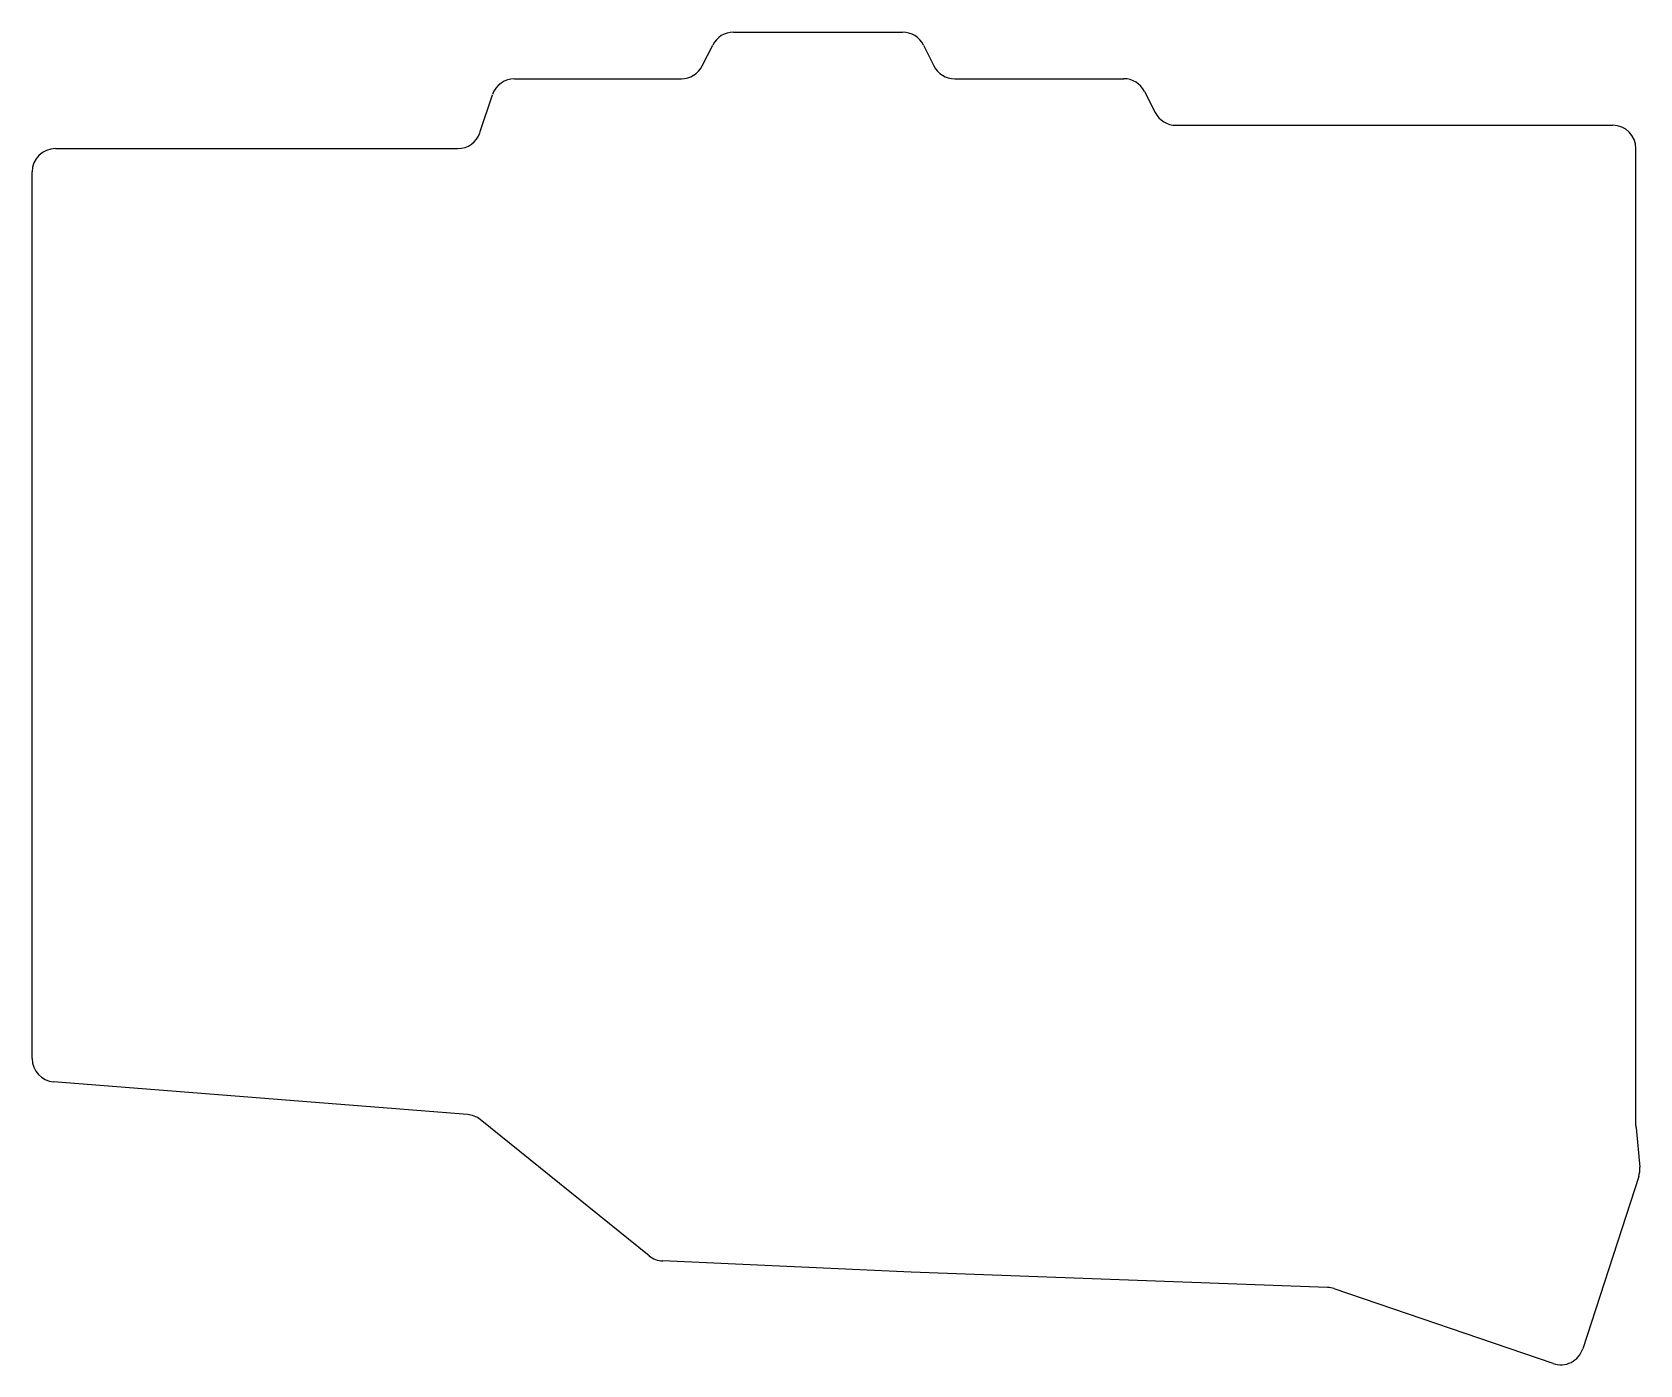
# Model space of a CAD drawing. Header units: millimetres. Extents: x 40 to 178, y -168 to -54.
import ezdxf

# ---------------------------------------------------------------- set-up
doc = ezdxf.new("R2010")
doc.units = ezdxf.units.MM

msp = doc.modelspace()

# ---------------------------------------------------------------- linework, layer by layer
for p, q in [((99.74, -53.5), (114.26, -53.5)), ((97.05, -56.39), (97.95, -54.61)), ((116.05, -54.61), (116.95, -56.39)), ((80.94, -57.5), (95.26, -57.5)), ((118.74, -57.5), (133.26, -57.5)), ((77.96, -62.13), (79.04, -58.87)), ((135.05, -58.61), (135.95, -60.39)), ((137.74, -61.5), (175.25, -61.5)), ((41.5, -63.5), (76.06, -63.5)), ((177.25, -147.41), (177.25, -63.5)), ((39.5, -141.65), (39.5, -65.5)), ((76.88, -146.45), (41.34, -143.65)), ((92.49, -158.59), (77.98, -146.89)), ((177.26, -147.59), (177.57, -150.97)), ((177.49, -151.78), (172.68, -166.57)), ((114.99, -160), (93.65, -159.03)), ((150.75, -161.31), (115.01, -160)), ((170.13, -167.84), (151.33, -161.41))]:
    msp.add_line(p, q)
for centre, start, end in [((99.74, -55.5), 90, 153.4349), ((114.26, -55.5), 26.5651, 90), ((95.26, -55.5), 270, 333.4349), ((118.74, -55.5), 206.5651, 270), ((80.94, -59.5), 90, 161.565), ((133.26, -59.5), 26.5651, 90), ((137.74, -59.5), 206.5651, 270), ((76.06, -61.5), 270, 341.565), ((175.25, -63.5), 0, 90), ((41.5, -65.5), 90, 180), ((41.5, -141.65), 180, 265.486), ((76.73, -148.45), 51.1155, 85.486), ((179.25, -147.41), 180, 185.3402), ((175.58, -151.16), 342, 5.3402), ((93.75, -157.03), 231.1155, 267.3974), ((115.08, -158), 267.3974, 267.9084), ((150.68, -163.3), 71.1145, 87.9084), ((170.78, -165.95), 251.1145, 342)]:
    msp.add_arc(centre, 2, start, end)

doc.saveas('drawing.dxf')
